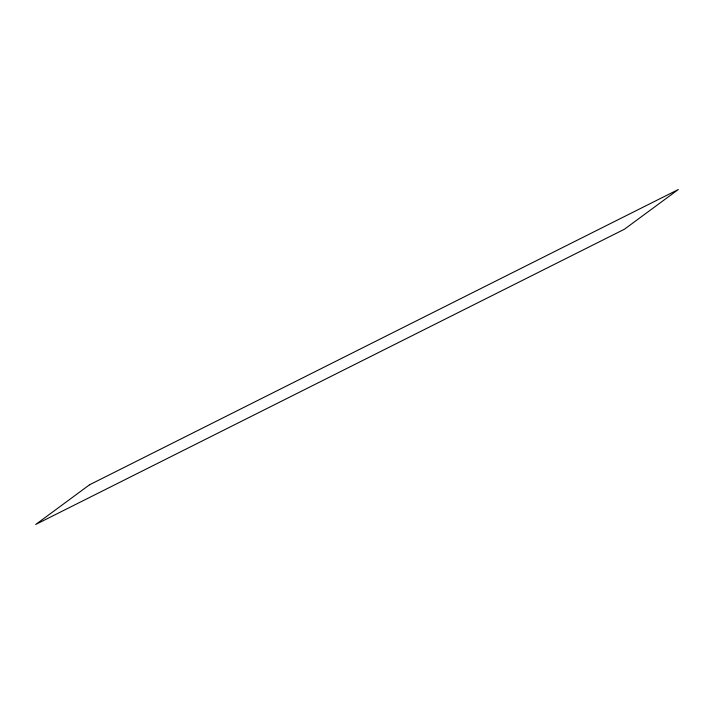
<?xml version="1.0" encoding="UTF-8"?>
<svg xmlns="http://www.w3.org/2000/svg" width="714" height="714" viewBox="0 0 714 714"><rect width="100%" height="100%" fill="white"/><g stroke="black" fill="none" stroke-linecap="round" stroke-linejoin="round"><path stroke-width="1.07" d="M89.545 484.788L35.7 524.478L624.455 229.212L678.3 189.522L89.545 484.788"/></g></svg>
